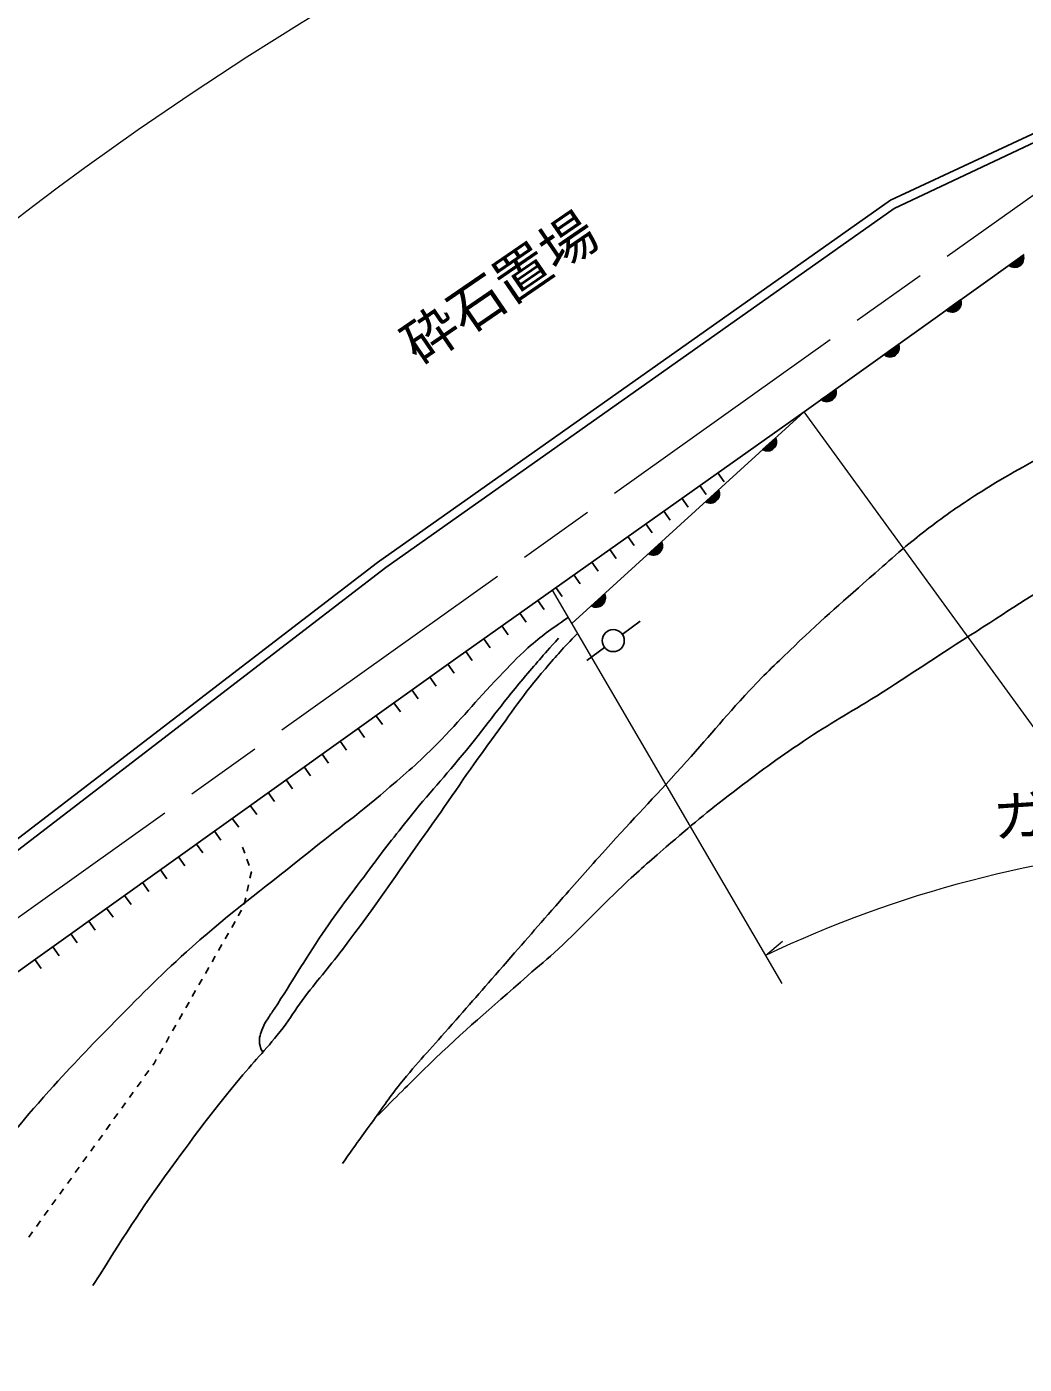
# Model space of a CAD drawing. Units: millimetres, scale not verified. Extents: x 40000 to 15568473, y -3502581 to 380000.
# Drawn here: x 275966 to 321149, y 256152 to 316756 of the extents above; entities that cross this region are included whole.
import ezdxf
from ezdxf.enums import TextEntityAlignment as Align

# ---------------------------------------------------------------- set-up
doc = ezdxf.new("R2010")
doc.units = ezdxf.units.MM
doc.header["$LTSCALE"] = 1000
doc.linetypes.add('CHAIN', pattern=[18.5, 12, -1.5, 3.5, -1.5])
for name, color, linetype, lineweight in [('M-BGD', 7, 'Continuous', 25), ('M-BMK', 2, 'CHAIN', 13), ('M-STR-HTXT', 7, 'Continuous', 13)]:
    doc.layers.add(name, color=color, linetype=linetype, lineweight=lineweight)
doc.styles.add('ＭＳ ゴシック', font='')
doc.styles.get('ＭＳ ゴシック').set_extended_font_data('MS Gothic')

msp = doc.modelspace()

# ---------------------------------------------------------------- hatches: boundary and pattern name
at = {"layer": 'M-BGD'}
for points in [[(320453, 305941, 0.75), (321103, 306406)], [(317617, 303915, 0.75), (318268, 304380)], [(314815, 301884, 0.75), (315468, 302346)], [(311957, 299863, 0.75), (312610, 300325)], [(309299, 297595, 0.75), (309889, 298135)], [(306714, 295235, 0.75), (307305, 295775)], [(304130, 292875, 0.75), (304721, 293414)], [(301546, 290514, 0.75), (302136, 291054)]]:
    msp.add_hatch(color=256, dxfattribs=at).paths.add_polyline_path(points)

# ---------------------------------------------------------------- linework, layer by layer
for p, q in [((295491, 288196), (311181, 299314)), ((307274, 296546), (307563, 296138)), ((306458, 295967), (306747, 295559)), ((305642, 295389), (305931, 294981)), ((304826, 294811), (305115, 294403)), ((304010, 294233), (304299, 293825)), ((303194, 293655), (303483, 293247)), ((302378, 293077), (302667, 292669)), ((301562, 292498), (301851, 292090)), ((300746, 291920), (301035, 291512)), ((299930, 291342), (300219, 290934)), ((299114, 290764), (299404, 290356)), ((298299, 290186), (298588, 289778)), ((302941, 289224), (303744, 289821)), ((297483, 289608), (297772, 289200)), ((296667, 289029), (296956, 288621)), ((301335, 288034), (302137, 288630)), ((272756, 271929), (295491, 288196)), ((295036, 287871), (295327, 287464)), ((295851, 288451), (296140, 288043)), ((294223, 287289), (294514, 286882)), ((293410, 286707), (293701, 286301)), ((292597, 286125), (292888, 285719)), ((291783, 285543), (292074, 285137)), ((290970, 284961), (291261, 284555)), ((290157, 284380), (290448, 283973)), ((289344, 283798), (289634, 283391)), ((288530, 283216), (288821, 282809)), ((287717, 282634), (288008, 282227)), ((286904, 282052), (287195, 281645)), ((286091, 281470), (286381, 281063)), ((285277, 280888), (285568, 280482)), ((284464, 280306), (284755, 279900)), ((283651, 279724), (283942, 279318)), ((285840, 279314), (285745, 279586)), ((282837, 279142), (283128, 278736)), ((286038, 278748), (285939, 279031)), ((282024, 278561), (282315, 278154)), ((286076, 278172), (286139, 278460)), ((286139, 278460), (286137, 278465)), ((281211, 277979), (281502, 277572)), ((285948, 277585), (286012, 277878)), ((280398, 277397), (280689, 276990)), ((285820, 276999), (285884, 277292)), ((279584, 276815), (279875, 276408)), ((285548, 276468), (285697, 276729)), ((278771, 276233), (279062, 275826)), ((285250, 275947), (285399, 276208)), ((277958, 275651), (278249, 275244)), ((284655, 274905), (284804, 275166)), ((284953, 275426), (285102, 275687)), ((277145, 275069), (277436, 274662)), ((284358, 274384), (284506, 274645)), ((276331, 274487), (276622, 274081)), ((284060, 273863), (284209, 274124)), ((283762, 273342), (283911, 273603)), ((283465, 272821), (283614, 273082)), ((283167, 272300), (283316, 272561)), ((282572, 271258), (282721, 271519)), ((282870, 271779), (283019, 272040)), ((282275, 270737), (282423, 270998)), ((281977, 270216), (282126, 270477)), ((281670, 269701), (281732, 269787)), ((281732, 269787), (281828, 269956)), ((281319, 269215), (281495, 269458)), ((280617, 268241), (280793, 268485)), ((280968, 268728), (281144, 268971)), ((280266, 267755), (280442, 267998)), ((279915, 267268), (280091, 267511)), ((279565, 266781), (279740, 267025)), ((279214, 266295), (279389, 266538)), ((278512, 265321), (278687, 265565)), ((278863, 265808), (279038, 266051)), ((278161, 264835), (278336, 265078)), ((277810, 264348), (277985, 264591)), ((277459, 263861), (277634, 264105)), ((276757, 262888), (276933, 263131)), ((277108, 263374), (277284, 263618)), ((276406, 262401), (276582, 262644)), ((276055, 261914), (276231, 262158))]:
    msp.add_line(p, q, dxfattribs=at)
for points in [[(339391, 316567), (329648, 315681), (315093, 308900), (291851, 292482), (272190, 277393), (268478, 275368)], [(339994, 316259), (329916, 315434), (315260, 308516), (292236, 292248), (272461, 277074), (268731, 274959)], [(321149, 306439), (311181, 299314), (300654, 289712)]]:
    msp.add_lwpolyline(points, dxfattribs=at)
for points in [[(320453, 305941, 0.75), (321103, 306406)], [(317617, 303915, 0.75), (318268, 304380)], [(314815, 301884, 0.75), (315468, 302346)], [(311957, 299863, 0.75), (312610, 300325)], [(309299, 297595, 0.75), (309889, 298135)], [(306714, 295235, 0.75), (307305, 295775)], [(304130, 292875, 0.75), (304721, 293414)], [(301546, 290514, 0.75), (302136, 291054)]]:
    msp.add_lwpolyline(points, format="xyb", close=True, dxfattribs=at)
msp.add_circle((302530, 288941), 500, dxfattribs=at)
for points, knots in [([(290265, 265250), (290943, 266201), (291114, 266443), (291667, 267202), (292138, 267850), (292380, 268229), (292881, 268854), (293692, 269868), (294211, 270383), (295065, 271360), (296032, 272466), (296577, 273083), (297543, 274189), (298547, 275337), (299103, 275985), (300109, 277130), (300911, 278043), (301360, 278555), (302174, 279458), (303509, 280938), (304292, 281734), (305629, 283213), (306848, 284561), (307476, 285366), (308720, 286692), (309475, 287496), (309929, 287916), (310722, 288682), (312112, 290023), (312948, 290713), (314390, 291999), (314878, 292434), (315153, 292678), (315654, 293100), (316411, 293739), (316858, 294070), (317656, 294658), (318058, 294954), (318296, 295102), (318714, 295376), (319228, 295712), (319519, 295898), (320049, 296210), (320704, 296596), (321080, 296797), (321742, 297170), (322792, 297760), (323371, 298106), (324434, 298671), (325291, 299127), (325769, 299389), (326650, 299798), (327116, 300014), (327372, 300150), (327857, 300320), (328212, 300444), (328427, 300463), (328786, 300576), (329390, 300766), (329721, 300895), (330313, 301122), (331295, 301500), (331819, 301776), (332791, 302182), (334062, 302714), (334757, 303059), (336057, 303515), (336769, 303765), (337179, 303881), (337916, 304041), (338710, 304213), (339168, 304272), (339981, 304303), (340767, 304334), (341213, 304293), (341990, 304172), (342925, 304026), (343429, 303838), (344332, 303555), (345081, 303320), (345493, 303157), (346209, 302837), (347129, 302427), (347642, 302171), (348466, 301594), (348934, 301267), (349112, 300981), (349505, 300568), (350186, 299853), (350525, 299414), (351182, 298678), (352076, 297678), (352569, 297112), (353482, 296131), (354468, 295072), (355055, 294512), (356073, 293484), (357878, 291659), (358886, 290633), (360719, 288837), (362548, 287046), (363611, 286083), (365450, 284303), (366367, 283417), (366932, 282968), (367787, 282023), (368548, 281182), (368976, 280705), (369618, 279770), (370504, 278478), (370894, 277681), (371589, 276278), (372284, 274875), (372589, 274049), (373222, 272617), (373412, 272189), (373503, 271943), (373701, 271519), (374672, 269438), (375336, 268799), (376972, 266633)], [0, 0, 0, 0, 1, 1, 1, 2, 2, 2, 3, 3, 3, 4, 4, 4, 5, 5, 5, 6, 6, 6, 7, 7, 7, 8, 8, 8, 9, 9, 9, 10, 10, 10, 11, 11, 11, 12, 12, 12, 13, 13, 13, 14, 14, 14, 15, 15, 15, 16, 16, 16, 17, 17, 17, 18, 18, 18, 19, 19, 19, 20, 20, 20, 21, 21, 21, 22, 22, 22, 23, 23, 23, 24, 24, 24, 25, 25, 25, 26, 26, 26, 27, 27, 27, 28, 28, 28, 29, 29, 29, 30, 30, 30, 31, 31, 31, 32, 32, 32, 33, 33, 33, 34, 34, 34, 35, 35, 35, 36, 36, 36, 37, 37, 37, 38, 38, 38, 39, 39, 39, 40, 40, 40, 40]), ([(346076, 294471), (345893, 294840), (345816, 294970), (345598, 295254), (345301, 295641), (345063, 295799), (344678, 296099), (344287, 296405), (344039, 296544), (343589, 296756), (342933, 297066), (342534, 297184), (341825, 297338), (340877, 297544), (340317, 297523), (339347, 297507), (338195, 297488), (337549, 297385), (336418, 297169), (335333, 296962), (334738, 296781), (333677, 296474), (332445, 296118), (331764, 295884), (330561, 295442), (328943, 294847), (328020, 294541), (326468, 293790), (325178, 293165), (324475, 292772), (323239, 292044), (321416, 290970), (320441, 290293), (318658, 289153), (317010, 288099), (316106, 287477), (314453, 286431), (313170, 285619), (312408, 285233), (311149, 284384), (309873, 283524), (309179, 283011), (307957, 282075), (306745, 281147), (306091, 280594), (304935, 279597), (304144, 278916), (303702, 278533), (302945, 277814), (301798, 276724), (301205, 276064), (300054, 274979), (299524, 274480), (299189, 274243), (298646, 273759), (296883, 272187), (295854, 271349), (294159, 269704), (293259, 268829), (292960, 268539), (291887, 267432)], [0, 0, 0, 0, 1, 1, 1, 2, 2, 2, 3, 3, 3, 4, 4, 4, 5, 5, 5, 6, 6, 6, 7, 7, 7, 8, 8, 8, 9, 9, 9, 10, 10, 10, 11, 11, 11, 12, 12, 12, 13, 13, 13, 14, 14, 14, 15, 15, 15, 16, 16, 16, 17, 17, 17, 18, 18, 18, 19, 19, 19, 20, 20, 20, 20]), ([(263452, 248886), (263645, 249809), (263721, 250093), (263961, 250847), (264310, 251940), (264626, 252511), (265121, 253546), (265494, 254326), (265727, 254753), (266185, 255486), (266711, 256329), (267042, 256780), (267637, 257576), (268729, 259039), (269378, 259832), (270553, 261231), (271695, 262590), (272434, 263265), (273607, 264597), (274942, 266115), (275624, 267023), (276973, 268527), (278111, 269795), (278772, 270484), (279971, 271694), (281306, 273042), (282045, 273811), (283463, 275073), (285339, 276744), (286501, 277550), (288456, 279128), (289934, 280320), (290805, 280936), (292249, 282169), (293168, 282955), (293692, 283390), (294539, 284253), (295680, 285416), (296248, 286136), (297374, 287313), (297868, 287830), (298136, 288131), (298669, 288609), (299335, 289205), (299611, 289383), (300489, 289994)], [0, 0, 0, 0, 1, 1, 1, 2, 2, 2, 3, 3, 3, 4, 4, 4, 5, 5, 5, 6, 6, 6, 7, 7, 7, 8, 8, 8, 9, 9, 9, 10, 10, 10, 11, 11, 11, 12, 12, 12, 13, 13, 13, 14, 14, 14, 15, 15, 15, 15]), ([(300912, 289270), (300201, 288532), (300009, 288310), (299458, 287670), (298426, 286472), (297954, 285714), (297017, 284441), (295854, 282860), (295262, 281931), (294126, 280330), (292633, 278225), (291834, 277019), (290277, 274960), (289578, 274036), (289129, 273563), (288438, 272632), (288086, 272159), (287933, 271861), (287574, 271393), (286858, 270461), (286369, 270011), (285622, 269103), (284455, 267686), (283835, 266865), (282749, 265386), (281173, 263238), (280707, 262461), (278957, 259716)], [0, 0, 0, 0, 1, 1, 1, 2, 2, 2, 3, 3, 3, 4, 4, 4, 5, 5, 5, 6, 6, 6, 7, 7, 7, 8, 8, 8, 9, 9, 9, 9]), ([(300053, 289050), (299270, 288176), (299066, 287938), (298451, 287210), (297409, 285980), (296900, 285229), (295879, 283981), (294853, 282729), (294227, 282070), (293213, 280809), (292476, 279892), (292078, 279366), (291373, 278424), (290574, 277357), (290108, 276771), (289364, 275665), (288480, 274348), (288042, 273573), (287174, 272245), (287063, 272075), (286992, 271985), (286885, 271811), (286786, 271651), (286713, 271568), (286653, 271389), (286565, 271122), (286462, 270960), (286513, 270684), (286540, 270538), (286562, 270465), (286638, 270325)], [0, 0, 0, 0, 1, 1, 1, 2, 2, 2, 3, 3, 3, 4, 4, 4, 5, 5, 5, 6, 6, 6, 7, 7, 7, 8, 8, 8, 9, 9, 9, 10, 10, 10, 10])]:
    msp.add_open_spline(points, degree=3, knots=knots, dxfattribs=at)
at = {"layer": 'M-BMK'}
msp.add_line((257372, 263446), (321552, 309126), dxfattribs=at)
at = {"layer": 'M-STR-HTXT'}
for p, q in [((335151, 266324), (311181, 299314)), ((299769, 291228), (310171, 273412)), ((309432, 274677), (310196, 275329))]:
    msp.add_line(p, q, dxfattribs=at)
for centre, radius, start, end in [((368364, 186873), 152664, 100.96034, 136.62493), ((331799, 227800), 51939, 72.06418, 115.50739)]:
    msp.add_arc(centre, radius, start, end, dxfattribs=at)

# ---------------------------------------------------------------- texts
at = {"layer": 'M-BGD', "style": 'ＭＳ ゴシック'}
msp.add_text('砕石置場', height=1833, rotation=34.438, dxfattribs=at).set_placement((294079, 300880), align=Align.BOTTOM_LEFT)
at = {"layer": 'M-STR-HTXT', "style": 'ＭＳ ゴシック'}
msp.add_text('ガードレール', height=1833, rotation=3.859, dxfattribs=at).set_placement((319836, 279480), align=Align.BOTTOM_LEFT)

doc.saveas('drawing.dxf')
